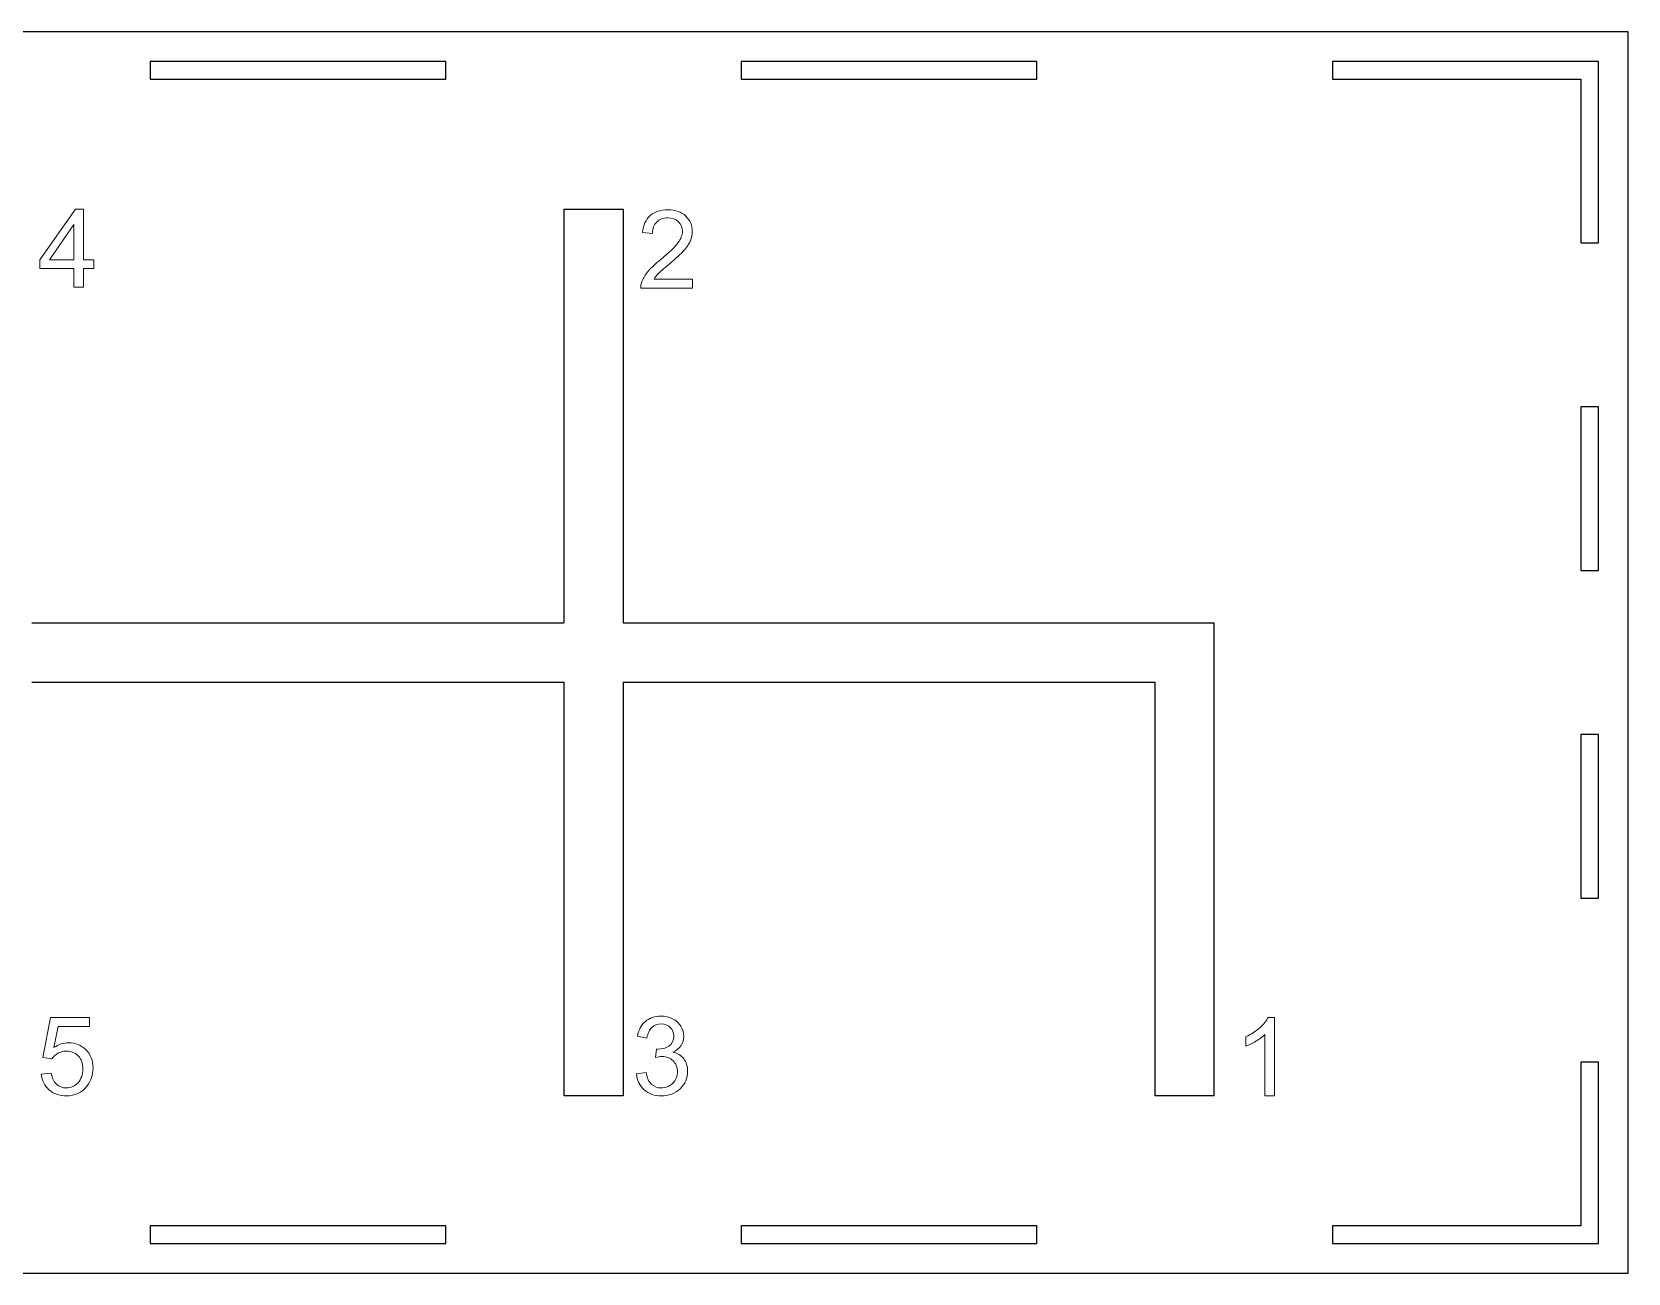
# Model space of a CAD drawing. Extents: x -410 to 1216, y 0 to 714.
# Drawn here: x 263.7 to 533.7, y 499.8 to 709.8 of the extents above; entities that cross this region are included whole.
import ezdxf

# ---------------------------------------------------------------- set-up
doc = ezdxf.new("R2010")
doc.units = 0
doc.header["$MEASUREMENT"] = 0
doc.layers.add('Capa 1', color=7, linetype='Continuous')

msp = doc.modelspace()

# ---------------------------------------------------------------- linework, layer by layer
at = {"linetype": 'Continuous'}
for p, q in [((353.72, 679.78), (353.72, 609.78)), ((353.72, 679.78), (363.72, 679.78)), ((363.72, 679.78), (363.72, 609.78)), ((263.72, 609.78), (353.72, 609.78)), ((363.72, 609.78), (463.72, 609.78)), ((463.72, 529.78), (463.72, 609.78)), ((263.72, 599.78), (353.72, 599.78)), ((353.72, 599.78), (353.72, 529.78)), ((363.72, 599.78), (453.72, 599.78)), ((363.72, 599.78), (363.72, 529.78)), ((453.72, 529.78), (453.72, 599.78)), ((363.72, 529.78), (353.72, 529.78)), ((463.72, 529.78), (453.72, 529.78))]:
    msp.add_line(p, q, dxfattribs=at)
for points in [[(533.72, 499.78), (533.72, 709.78), (83.72, 709.78), (83.72, 499.78)], [(333.72, 704.78), (283.72, 704.78), (283.72, 701.78), (333.72, 701.78)], [(433.72, 704.78), (383.72, 704.78), (383.72, 701.78), (433.72, 701.78)], [(528.72, 674.07), (528.72, 704.78), (483.72, 704.78), (483.72, 701.78), (525.72, 701.78), (525.72, 674.07)], [(528.72, 618.64), (528.72, 646.35), (525.72, 646.35), (525.72, 618.64)], [(528.72, 563.21), (528.72, 590.92), (525.72, 590.92), (525.72, 563.21)], [(483.72, 504.78), (528.72, 504.78), (528.72, 535.49), (525.72, 535.49), (525.72, 507.78), (483.72, 507.78)], [(283.72, 504.78), (333.72, 504.78), (333.72, 507.78), (283.72, 507.78)], [(383.72, 504.78), (433.72, 504.78), (433.72, 507.78), (383.72, 507.78)]]:
    msp.add_lwpolyline(points, close=True, dxfattribs=at)
at = {"layer": 'Capa 1', "color": 2, "lineweight": 0}
for points in [[(270.81, 666.57), (270.81, 669.74), (265.08, 669.74), (265.08, 671.22), (271.11, 679.78), (272.43, 679.78), (272.43, 671.22), (274.22, 671.22), (274.22, 669.74), (272.43, 669.74), (272.43, 666.57), (270.81, 666.57)], [(270.81, 671.22), (270.81, 677.18), (266.68, 671.22), (270.81, 671.22)]]:
    msp.add_lwpolyline(points, dxfattribs=at)
for points, knots in [([(375.45, 667.96), (375.45, 667.96), (375.45, 666.4), (375.45, 666.4), (375.45, 666.4), (366.71, 666.4), (366.71, 666.4), (366.7, 666.8), (366.76, 667.17), (366.9, 667.53), (367.12, 668.13), (367.48, 668.71), (367.97, 669.29), (368.46, 669.87), (369.17, 670.53), (370.09, 671.29), (371.53, 672.47), (372.5, 673.4), (373, 674.09), (373.51, 674.78), (373.76, 675.43), (373.76, 676.04), (373.76, 676.68), (373.53, 677.22), (373.07, 677.67), (372.61, 678.11), (372.01, 678.33), (371.27, 678.33), (370.49, 678.33), (369.87, 678.09), (369.4, 677.62), (368.93, 677.16), (368.69, 676.51), (368.69, 675.68), (368.69, 675.68), (367.02, 675.85), (367.02, 675.85), (367.13, 677.09), (367.56, 678.04), (368.31, 678.69), (369.05, 679.34), (370.05, 679.67), (371.31, 679.67), (372.58, 679.67), (373.58, 679.32), (374.32, 678.62), (375.06, 677.91), (375.43, 677.04), (375.43, 676), (375.43, 675.47), (375.32, 674.95), (375.1, 674.44), (374.89, 673.93), (374.53, 673.4), (374.03, 672.83), (373.52, 672.27), (372.69, 671.49), (371.53, 670.51), (370.55, 669.69), (369.93, 669.13), (369.65, 668.84), (369.37, 668.55), (369.15, 668.26), (368.97, 667.96), (368.97, 667.96), (375.45, 667.96), (375.45, 667.96)], [0, 0, 0, 0, 1, 1, 1, 2, 2, 2, 3, 3, 3, 4, 4, 4, 5, 5, 5, 6, 6, 6, 7, 7, 7, 8, 8, 8, 9, 9, 9, 10, 10, 10, 11, 11, 11, 12, 12, 12, 13, 13, 13, 14, 14, 14, 15, 15, 15, 16, 16, 16, 17, 17, 17, 18, 18, 18, 19, 19, 19, 20, 20, 20, 21, 21, 21, 22, 22, 22, 22]), ([(265.3, 533.46), (265.3, 533.46), (267, 533.6), (267, 533.6), (267.13, 532.77), (267.42, 532.15), (267.88, 531.73), (268.34, 531.32), (268.89, 531.11), (269.54, 531.11), (270.32, 531.11), (270.98, 531.4), (271.52, 531.99), (272.07, 532.58), (272.34, 533.36), (272.34, 534.33), (272.34, 535.26), (272.08, 535.99), (271.56, 536.52), (271.04, 537.06), (270.36, 537.33), (269.52, 537.33), (268.99, 537.33), (268.52, 537.21), (268.1, 536.97), (267.68, 536.73), (267.35, 536.42), (267.11, 536.05), (267.11, 536.05), (265.59, 536.24), (265.59, 536.24), (265.59, 536.24), (266.87, 543.03), (266.87, 543.03), (266.87, 543.03), (273.44, 543.03), (273.44, 543.03), (273.44, 543.03), (273.44, 541.48), (273.44, 541.48), (273.44, 541.48), (268.16, 541.48), (268.16, 541.48), (268.16, 541.48), (267.45, 537.93), (267.45, 537.93), (268.24, 538.48), (269.08, 538.76), (269.95, 538.76), (271.1, 538.76), (272.07, 538.36), (272.87, 537.56), (273.66, 536.76), (274.06, 535.73), (274.06, 534.48), (274.06, 533.28), (273.71, 532.25), (273.01, 531.38), (272.16, 530.31), (271.01, 529.77), (269.54, 529.77), (268.34, 529.77), (267.36, 530.11), (266.6, 530.78), (265.84, 531.46), (265.41, 532.35), (265.3, 533.46)], [0, 0, 0, 0, 1, 1, 1, 2, 2, 2, 3, 3, 3, 4, 4, 4, 5, 5, 5, 6, 6, 6, 7, 7, 7, 8, 8, 8, 9, 9, 9, 10, 10, 10, 11, 11, 11, 12, 12, 12, 13, 13, 13, 14, 14, 14, 15, 15, 15, 16, 16, 16, 17, 17, 17, 18, 18, 18, 19, 19, 19, 20, 20, 20, 21, 21, 21, 22, 22, 22, 22]), ([(365.98, 533.49), (365.98, 533.49), (367.6, 533.7), (367.6, 533.7), (367.79, 532.78), (368.1, 532.12), (368.55, 531.71), (369, 531.31), (369.54, 531.11), (370.19, 531.11), (370.95, 531.11), (371.59, 531.37), (372.12, 531.9), (372.64, 532.43), (372.91, 533.08), (372.91, 533.86), (372.91, 534.61), (372.66, 535.22), (372.18, 535.71), (371.69, 536.19), (371.07, 536.43), (370.32, 536.43), (370.01, 536.43), (369.63, 536.37), (369.18, 536.25), (369.18, 536.25), (369.36, 537.68), (369.36, 537.68), (369.46, 537.66), (369.55, 537.66), (369.62, 537.66), (370.31, 537.66), (370.93, 537.84), (371.48, 538.2), (372.04, 538.56), (372.31, 539.11), (372.31, 539.87), (372.31, 540.46), (372.11, 540.95), (371.71, 541.34), (371.31, 541.73), (370.79, 541.93), (370.15, 541.93), (369.52, 541.93), (368.99, 541.73), (368.57, 541.33), (368.15, 540.94), (367.88, 540.34), (367.76, 539.55), (367.76, 539.55), (366.14, 539.84), (366.14, 539.84), (366.34, 540.93), (366.79, 541.77), (367.49, 542.37), (368.19, 542.96), (369.07, 543.26), (370.11, 543.26), (370.83, 543.26), (371.5, 543.11), (372.1, 542.8), (372.71, 542.49), (373.18, 542.07), (373.5, 541.53), (373.82, 541), (373.98, 540.43), (373.98, 539.83), (373.98, 539.26), (373.83, 538.74), (373.52, 538.27), (373.21, 537.8), (372.76, 537.43), (372.16, 537.15), (372.94, 536.97), (373.55, 536.6), (373.98, 536.03), (374.41, 535.46), (374.63, 534.75), (374.63, 533.9), (374.63, 532.75), (374.21, 531.77), (373.37, 530.97), (372.53, 530.16), (371.46, 529.76), (370.18, 529.76), (369.02, 529.76), (368.05, 530.11), (367.29, 530.8), (366.52, 531.49), (366.08, 532.39), (365.98, 533.49)], [0, 0, 0, 0, 1, 1, 1, 2, 2, 2, 3, 3, 3, 4, 4, 4, 5, 5, 5, 6, 6, 6, 7, 7, 7, 8, 8, 8, 9, 9, 9, 10, 10, 10, 11, 11, 11, 12, 12, 12, 13, 13, 13, 14, 14, 14, 15, 15, 15, 16, 16, 16, 17, 17, 17, 18, 18, 18, 19, 19, 19, 20, 20, 20, 21, 21, 21, 22, 22, 22, 23, 23, 23, 24, 24, 24, 25, 25, 25, 26, 26, 26, 27, 27, 27, 28, 28, 28, 29, 29, 29, 30, 30, 30, 30]), ([(473.9, 529.78), (473.9, 529.78), (472.28, 529.78), (472.28, 529.78), (472.28, 529.78), (472.28, 540.12), (472.28, 540.12), (471.89, 539.74), (471.38, 539.37), (470.74, 539), (470.11, 538.63), (469.54, 538.35), (469.04, 538.16), (469.04, 538.16), (469.04, 539.73), (469.04, 539.73), (469.94, 540.16), (470.74, 540.67), (471.42, 541.28), (472.1, 541.89), (472.58, 542.47), (472.86, 543.04), (472.86, 543.04), (473.9, 543.04), (473.9, 543.04), (473.9, 543.04), (473.9, 529.78), (473.9, 529.78)], [0, 0, 0, 0, 1, 1, 1, 2, 2, 2, 3, 3, 3, 4, 4, 4, 5, 5, 5, 6, 6, 6, 7, 7, 7, 8, 8, 8, 9, 9, 9, 9])]:
    msp.add_open_spline(points, degree=3, knots=knots, dxfattribs=at)

doc.saveas('drawing.dxf')
